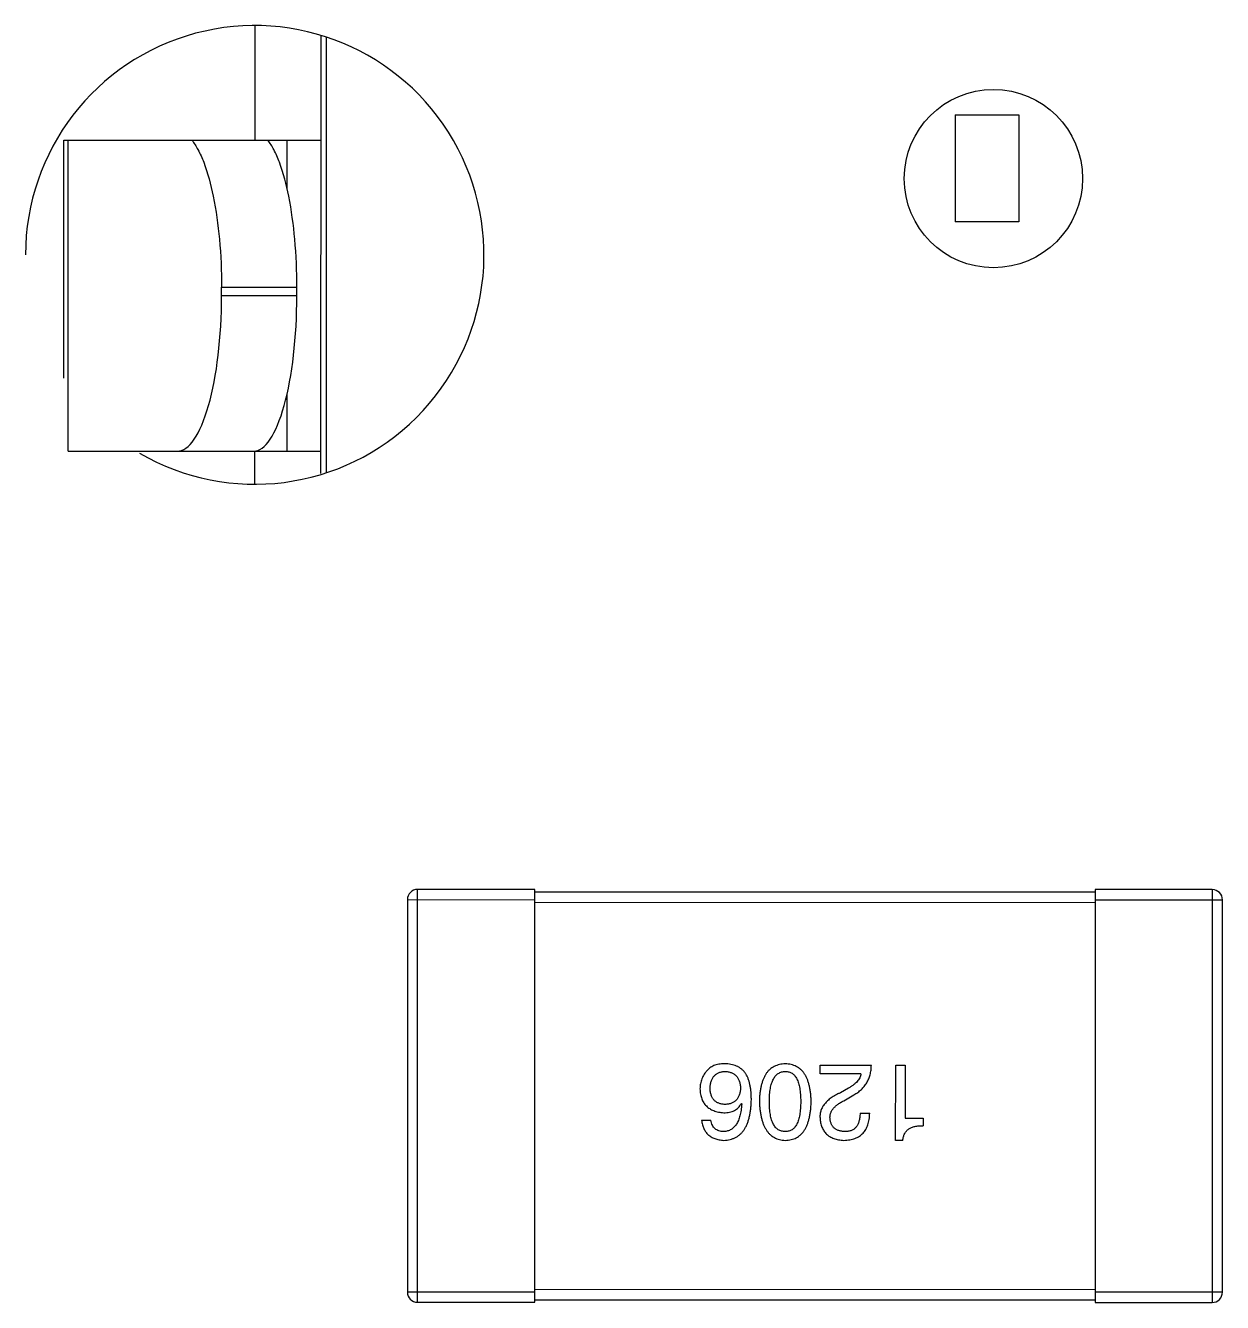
# Model space of a CAD drawing. Header units: inches. Extents: x -29 to 164, y -51 to 83.
# Drawn here: x 133.06 to 137.76, y -1.73 to 3.28 of the extents above; entities that cross this region are included whole.
import ezdxf

# ---------------------------------------------------------------- set-up
doc = ezdxf.new("R2010")
doc.units = ezdxf.units.IN
doc.header["$LTSCALE"] = 1.21
doc.header["$MEASUREMENT"] = 0
doc.layers.get('0').update_dxf_attribs({"linetype": 'CONTINUOUS'})

msp = doc.modelspace()

# ---------------------------------------------------------------- linework, layer by layer
at = {"color": 7, "linetype": 'Continuous'}
for p, q in [((133.9565, 3.2783), (133.9564, 2.8287)), ((134.2161, 1.5204), (134.2165, 3.2382)), ((134.2365, 3.2331), (134.2361, 1.5236)), ((136.7064, 2.9282), (136.7063, 2.5082)), ((136.7064, 2.9282), (136.9564, 2.9281)), ((136.9564, 2.9281), (136.9563, 2.5081)), ((133.2062, 1.8948), (133.2064, 2.8289)), ((133.2064, 2.8289), (134.2164, 2.8287)), ((133.224, 1.6089), (133.2243, 2.8289)), ((134.0824, 2.8287), (134.0824, 2.6393)), ((136.9563, 2.5081), (136.7063, 2.5082)), ((133.826, 2.2525), (134.1217, 2.2524)), ((133.826, 2.2188), (133.826, 2.2525)), ((134.1216, 2.2187), (133.826, 2.2188)), ((134.1216, 2.2187), (134.1217, 2.2524)), ((134.0822, 1.8354), (134.0821, 1.6087)), ((133.224, 1.6089), (134.2161, 1.6087)), ((133.9561, 1.4794), (133.9561, 1.6087)), ((134.5954, -1.7313), (134.5957, -0.1113)), ((135.0557, -0.1114), (134.5957, -0.1113)), ((135.0554, -1.7314), (135.0557, -0.1114)), ((137.2557, -0.1219), (135.0557, -0.1214)), ((137.2557, -0.1119), (137.2554, -1.7319)), ((137.7157, -0.112), (137.2557, -0.1119)), ((137.7157, -0.112), (137.7154, -1.732)), ((134.5557, -0.1513), (134.5554, -1.6913)), ((134.5557, -0.1513), (135.0557, -0.1514)), ((135.0557, -0.1614), (137.2557, -0.1619)), ((137.2557, -0.1519), (137.7557, -0.152)), ((137.7554, -1.692), (137.7557, -0.152)), ((136.1756, -0.8008), (136.3773, -0.8008)), ((136.1756, -0.8352), (136.1756, -0.8008)), ((136.4726, -1.0959), (136.4727, -0.8009)), ((136.4727, -0.8009), (136.5104, -0.8009)), ((136.5104, -0.8009), (136.5104, -1.0091)), ((136.3363, -0.8353), (136.1756, -0.8352)), ((136.2871, -0.891), (136.2559, -0.909)), ((135.8667, -0.9515), (135.8683, -0.9532)), ((136.269, -0.9402), (136.3084, -0.9172)), ((136.3329, -0.9894), (136.3707, -0.9894)), ((135.7109, -1.0171), (135.747, -1.0171)), ((136.5104, -1.0091), (136.5809, -1.0091)), ((136.5809, -1.0091), (136.5808, -1.0386)), ((136.5005, -1.0959), (136.4726, -1.0959)), ((135.0554, -1.6914), (134.5554, -1.6913)), ((137.2554, -1.6819), (135.0554, -1.6814)), ((137.7554, -1.692), (137.2554, -1.6919)), ((134.5954, -1.7313), (135.0554, -1.7314)), ((135.0554, -1.7214), (137.2554, -1.7219)), ((137.2554, -1.7319), (137.7154, -1.732))]:
    msp.add_line(p, q, dxfattribs=at)
msp.add_circle((136.8564, 2.6782), 0.35, dxfattribs=at)
for centre, radius, start, end in [((133.9563, 2.3788), 0.9, 239.8249, 179.988), ((134.5957, -0.1513), 0.04, 89.988, 179.988), ((137.7157, -0.152), 0.04, 359.988, 89.988), ((134.5954, -1.6914), 0.04, 179.988, 269.988), ((137.7154, -1.692), 0.04, 269.988, 359.988)]:
    msp.add_arc(centre, radius, start, end, dxfattribs=at)
for centre, ratio in [((133.6519, 2.2188), 0.285478), ((133.9519, 2.2187), 0.278245)]:
    msp.add_ellipse(centre, major_axis=(0.0001, 0.61), ratio=ratio, start_param=-3.141593, end_param=-1.570796, dxfattribs=at)
for points, knots in [([(133.7083, 2.8288), (133.7084, 2.8288), (133.7087, 2.8288), (133.709, 2.8288), (133.7091, 2.8288)], [0, 0, 0, 0, 0.500011, 1, 1, 1, 1]), ([(133.7091, 2.8288), (133.7185, 2.8174), (133.736, 2.7894), (133.7678, 2.717), (133.7983, 2.5992), (133.8209, 2.4349), (133.8261, 2.3152), (133.826, 2.2525)], [0, 0, 0, 0, 0.07405, 0.16543, 0.397636, 0.683768, 1, 1, 1, 1]), ([(134.1217, 2.2524), (134.1217, 2.3151), (134.1167, 2.4347), (134.0947, 2.5989), (134.065, 2.7167), (134.034, 2.7892), (134.0168, 2.8173), (134.0077, 2.8287)], [0, 0, 0, 0, 0.316465, 0.602826, 0.835084, 0.926313, 1, 1, 1, 1]), ([(135.8077, -0.7958), (135.8035, -0.7957), (135.7953, -0.7956), (135.7837, -0.7965), (135.7729, -0.7982), (135.7631, -0.8009), (135.7543, -0.8044), (135.7465, -0.8088), (135.7396, -0.814), (135.7358, -0.8183), (135.7339, -0.8204)], [0, 0, 0, 0, 0.156782, 0.301945, 0.436395, 0.561474, 0.678489, 0.78853, 0.894967, 1, 1, 1, 1]), ([(135.8847, -0.8352), (135.8825, -0.8321), (135.8781, -0.8262), (135.8703, -0.8185), (135.8617, -0.8118), (135.8524, -0.8063), (135.8423, -0.8019), (135.8314, -0.7987), (135.8198, -0.7965), (135.8118, -0.796), (135.8077, -0.7958)], [0, 0, 0, 0, 0.125033, 0.246266, 0.36603, 0.485265, 0.606781, 0.732144, 0.862551, 1, 1, 1, 1]), ([(136.0392, -0.7958), (136.0352, -0.796), (136.0274, -0.7964), (136.0162, -0.7983), (136.0057, -0.8013), (135.9959, -0.8054), (135.9868, -0.8108), (135.9786, -0.8172), (135.971, -0.8248), (135.9643, -0.8335), (135.9583, -0.8434), (135.9531, -0.8544), (135.9486, -0.8665), (135.9449, -0.8797), (135.9418, -0.894), (135.9397, -0.9095), (135.9381, -0.926), (135.9377, -0.9375), (135.9375, -0.9434)], [0, 0, 0, 0, 0.059134, 0.115603, 0.169236, 0.221572, 0.273254, 0.32474, 0.377319, 0.431815, 0.488555, 0.548609, 0.612242, 0.680182, 0.75251, 0.829782, 0.91231, 1, 1, 1, 1]), ([(136.1408, -0.9434), (136.1406, -0.9375), (136.1402, -0.9261), (136.1387, -0.9095), (136.1365, -0.894), (136.1334, -0.8797), (136.1297, -0.8665), (136.1252, -0.8544), (136.12, -0.8434), (136.114, -0.8336), (136.1073, -0.8248), (136.0998, -0.8172), (136.0915, -0.8108), (136.0825, -0.8055), (136.0727, -0.8013), (136.0622, -0.7983), (136.0509, -0.7964), (136.0432, -0.796), (136.0392, -0.7958)], [0, 0, 0, 0, 0.087693, 0.170223, 0.247496, 0.319826, 0.387768, 0.451403, 0.511459, 0.568358, 0.622671, 0.675251, 0.726739, 0.778422, 0.830759, 0.884394, 0.940865, 1, 1, 1, 1]), ([(136.3084, -0.9172), (136.3111, -0.9157), (136.3165, -0.9127), (136.3241, -0.9076), (136.3313, -0.9023), (136.3379, -0.8965), (136.344, -0.8905), (136.3496, -0.884), (136.3547, -0.8773), (136.3593, -0.8701), (136.3634, -0.8627), (136.3669, -0.8549), (136.37, -0.8467), (136.3724, -0.8382), (136.3744, -0.8293), (136.3759, -0.8201), (136.3769, -0.8106), (136.3771, -0.8041), (136.3773, -0.8008)], [0, 0, 0, 0, 0.065828, 0.130094, 0.192451, 0.254037, 0.313974, 0.373757, 0.433048, 0.492243, 0.551902, 0.611758, 0.672678, 0.734814, 0.798569, 0.863693, 0.930488, 1, 1, 1, 1]), ([(135.7339, -0.8204), (135.7315, -0.823), (135.7269, -0.8281), (135.7209, -0.8365), (135.7158, -0.8452), (135.7116, -0.8543), (135.7083, -0.8638), (135.706, -0.8736), (135.7047, -0.8837), (135.7045, -0.8906), (135.7044, -0.8941)], [0, 0, 0, 0, 0.129393, 0.255335, 0.378531, 0.500878, 0.622934, 0.746191, 0.87096, 1, 1, 1, 1]), ([(135.7437, -0.8925), (135.7439, -0.8899), (135.7442, -0.8849), (135.7453, -0.8776), (135.7466, -0.8708), (135.7484, -0.8644), (135.7506, -0.8585), (135.7532, -0.8531), (135.7562, -0.8482), (135.7596, -0.8437), (135.7634, -0.8397), (135.7676, -0.8362), (135.7722, -0.8332), (135.7772, -0.8306), (135.7826, -0.8285), (135.7884, -0.8269), (135.7946, -0.8259), (135.7989, -0.8255), (135.8011, -0.8253)], [0, 0, 0, 0, 0.078863, 0.153308, 0.223539, 0.289857, 0.35341, 0.413572, 0.471721, 0.528235, 0.584279, 0.638781, 0.69466, 0.751251, 0.809198, 0.869697, 0.933318, 1, 1, 1, 1]), ([(135.8011, -0.8253), (135.8035, -0.8254), (135.8082, -0.8256), (135.8149, -0.8266), (135.8212, -0.828), (135.8271, -0.8299), (135.8326, -0.8323), (135.8375, -0.8352), (135.8422, -0.8386), (135.8462, -0.8425), (135.85, -0.8468), (135.8532, -0.8517), (135.8561, -0.857), (135.8584, -0.8629), (135.8603, -0.8692), (135.8618, -0.876), (135.8629, -0.8833), (135.8632, -0.8883), (135.8634, -0.8909)], [0, 0, 0, 0, 0.070403, 0.137196, 0.200053, 0.260887, 0.31876, 0.37535, 0.430743, 0.485927, 0.541678, 0.598832, 0.657726, 0.719441, 0.783504, 0.851852, 0.923533, 1, 1, 1, 1]), ([(135.906, -0.9368), (135.906, -0.9315), (135.9059, -0.9212), (135.9048, -0.9061), (135.9032, -0.892), (135.9008, -0.8788), (135.8979, -0.8666), (135.8943, -0.8552), (135.8899, -0.8447), (135.8864, -0.8383), (135.8847, -0.8352)], [0, 0, 0, 0, 0.151498, 0.29521, 0.430242, 0.557137, 0.677306, 0.790845, 0.898111, 1, 1, 1, 1]), ([(135.9769, -0.9434), (135.9769, -0.9387), (135.977, -0.9296), (135.9777, -0.9164), (135.9789, -0.904), (135.9806, -0.8926), (135.9828, -0.8821), (135.9854, -0.8724), (135.9886, -0.8636), (135.9922, -0.8558), (135.9964, -0.8488), (136.001, -0.8427), (136.0061, -0.8375), (136.0118, -0.8332), (136.018, -0.8299), (136.0246, -0.8274), (136.0317, -0.8258), (136.0367, -0.8255), (136.0392, -0.8254)], [0, 0, 0, 0, 0.094834, 0.184067, 0.267029, 0.344713, 0.417334, 0.484367, 0.546941, 0.604717, 0.65953, 0.710539, 0.759381, 0.806382, 0.853027, 0.900623, 0.949121, 1, 1, 1, 1]), ([(136.0392, -0.8254), (136.0416, -0.8255), (136.0464, -0.8256), (136.0534, -0.827), (136.0599, -0.8293), (136.0658, -0.8327), (136.0713, -0.8368), (136.0764, -0.8419), (136.0809, -0.848), (136.0849, -0.855), (136.0884, -0.8629), (136.0915, -0.8717), (136.094, -0.8814), (136.0962, -0.892), (136.0978, -0.9036), (136.0989, -0.916), (136.0997, -0.9294), (136.0998, -0.9386), (136.0998, -0.9434)], [0, 0, 0, 0, 0.049766, 0.097012, 0.143225, 0.188786, 0.235079, 0.282962, 0.333687, 0.387747, 0.445963, 0.508657, 0.576545, 0.649868, 0.72822, 0.812712, 0.903543, 1, 1, 1, 1]), ([(136.3363, -0.8353), (136.3357, -0.8378), (136.3347, -0.8431), (136.3314, -0.8506), (136.3271, -0.858), (136.3215, -0.865), (136.3147, -0.8719), (136.3066, -0.8786), (136.2973, -0.885), (136.2906, -0.8889), (136.2871, -0.891)], [0, 0, 0, 0, 0.103034, 0.208166, 0.318255, 0.434664, 0.559728, 0.695394, 0.841708, 1, 1, 1, 1]), ([(135.7044, -0.8941), (135.7046, -0.8977), (135.7049, -0.9045), (135.7064, -0.9145), (135.7085, -0.9238), (135.7112, -0.9325), (135.7147, -0.9406), (135.7189, -0.948), (135.7237, -0.9549), (135.7293, -0.961), (135.7355, -0.9666), (135.7424, -0.9716), (135.75, -0.9758), (135.7582, -0.9794), (135.7671, -0.9825), (135.7768, -0.9848), (135.787, -0.9866), (135.7941, -0.9873), (135.7978, -0.9876)], [0, 0, 0, 0, 0.071527, 0.139094, 0.20346, 0.264939, 0.323904, 0.381383, 0.437591, 0.493343, 0.549401, 0.606085, 0.664838, 0.725424, 0.788712, 0.855452, 0.925772, 1, 1, 1, 1]), ([(135.8027, -0.9548), (135.8005, -0.9547), (135.7961, -0.9545), (135.7897, -0.9536), (135.7837, -0.9523), (135.7782, -0.9504), (135.773, -0.9481), (135.7683, -0.9454), (135.7639, -0.9421), (135.76, -0.9385), (135.7566, -0.9343), (135.7534, -0.9297), (135.7508, -0.9246), (135.7485, -0.9191), (135.7467, -0.9131), (135.7452, -0.9066), (135.7442, -0.8997), (135.7439, -0.895), (135.7437, -0.8925)], [0, 0, 0, 0, 0.069884, 0.136529, 0.199638, 0.259844, 0.317774, 0.374356, 0.430026, 0.485148, 0.5409, 0.597889, 0.657472, 0.718614, 0.783613, 0.85129, 0.923712, 1, 1, 1, 1]), ([(135.8634, -0.8909), (135.8632, -0.8934), (135.8629, -0.8983), (135.8619, -0.9054), (135.8603, -0.912), (135.8585, -0.9182), (135.8562, -0.9239), (135.8534, -0.9291), (135.8503, -0.9338), (135.8466, -0.9381), (135.8426, -0.9419), (135.8381, -0.9451), (135.8333, -0.9481), (135.828, -0.9503), (135.8223, -0.9522), (135.8161, -0.9536), (135.8096, -0.9545), (135.8051, -0.9547), (135.8027, -0.9548)], [0, 0, 0, 0, 0.076072, 0.148369, 0.216753, 0.281358, 0.342792, 0.401604, 0.458929, 0.514444, 0.569818, 0.625343, 0.681554, 0.739608, 0.800134, 0.863477, 0.929547, 1, 1, 1, 1]), ([(135.7978, -1.0958), (135.802, -1.0955), (135.8103, -1.095), (135.8223, -1.0928), (135.8335, -1.0894), (135.8439, -1.0849), (135.8536, -1.0791), (135.8624, -1.072), (135.8704, -1.0638), (135.8775, -1.0544), (135.8839, -1.0438), (135.8895, -1.032), (135.8943, -1.019), (135.8982, -1.0049), (135.9014, -0.9896), (135.9037, -0.973), (135.9054, -0.9553), (135.9058, -0.9431), (135.906, -0.9368)], [0, 0, 0, 0, 0.058957, 0.115262, 0.16907, 0.221312, 0.273147, 0.324961, 0.377649, 0.432026, 0.488925, 0.549039, 0.612912, 0.680653, 0.753056, 0.830314, 0.912483, 1, 1, 1, 1]), ([(135.7978, -0.9876), (135.8017, -0.9875), (135.8094, -0.9873), (135.8204, -0.9856), (135.8304, -0.9828), (135.8396, -0.9789), (135.8479, -0.9737), (135.8552, -0.9675), (135.8615, -0.96), (135.8649, -0.9544), (135.8667, -0.9515)], [0, 0, 0, 0, 0.144617, 0.279572, 0.40596, 0.526097, 0.64389, 0.760003, 0.877724, 1, 1, 1, 1]), ([(135.9375, -0.9434), (135.9378, -0.9494), (135.9383, -0.9611), (135.94, -0.9781), (135.9424, -0.9939), (135.9455, -1.0086), (135.9493, -1.0221), (135.9538, -1.0346), (135.9591, -1.0459), (135.9651, -1.056), (135.9718, -1.0651), (135.9793, -1.073), (135.9875, -1.0797), (135.9964, -1.0853), (136.0061, -1.0897), (136.0165, -1.093), (136.0275, -1.0951), (136.0352, -1.0956), (136.0391, -1.0958)], [0, 0, 0, 0, 0.088475, 0.171606, 0.249595, 0.322626, 0.391327, 0.455765, 0.516374, 0.573675, 0.628522, 0.681161, 0.732559, 0.783563, 0.83504, 0.887639, 0.942585, 1, 1, 1, 1]), ([(136.0391, -1.0614), (136.0366, -1.0613), (136.0317, -1.0611), (136.0246, -1.0598), (136.0179, -1.0575), (136.0117, -1.0542), (136.0061, -1.0499), (136.001, -1.0449), (135.9964, -1.0388), (135.9922, -1.0318), (135.9885, -1.0239), (135.9854, -1.0151), (135.9828, -1.0054), (135.9806, -0.9948), (135.9789, -0.9832), (135.9777, -0.9708), (135.977, -0.9574), (135.9769, -0.9481), (135.9769, -0.9434)], [0, 0, 0, 0, 0.050604, 0.098688, 0.145699, 0.191791, 0.238625, 0.286717, 0.337546, 0.391814, 0.449755, 0.512106, 0.579685, 0.652048, 0.730262, 0.814146, 0.904281, 1, 1, 1, 1]), ([(136.0391, -1.0958), (136.0431, -1.0957), (136.0509, -1.0953), (136.0621, -1.0934), (136.0726, -1.0902), (136.0824, -1.086), (136.0915, -1.0804), (136.0997, -1.0737), (136.1073, -1.0659), (136.114, -1.0569), (136.12, -1.0467), (136.1252, -1.0353), (136.1297, -1.0229), (136.1334, -1.0092), (136.1365, -0.9944), (136.1386, -0.9784), (136.1402, -0.9613), (136.1406, -0.9495), (136.1408, -0.9434)], [0, 0, 0, 0, 0.057911, 0.113262, 0.165956, 0.217443, 0.268511, 0.319665, 0.372, 0.426129, 0.483365, 0.543779, 0.607756, 0.676562, 0.749704, 0.827713, 0.911177, 1, 1, 1, 1]), ([(136.0998, -0.9434), (136.0998, -0.9482), (136.0997, -0.9574), (136.0989, -0.9708), (136.0978, -0.9833), (136.0962, -0.9948), (136.094, -1.0054), (136.0915, -1.0151), (136.0884, -1.0239), (136.0848, -1.0318), (136.0808, -1.0388), (136.0763, -1.0449), (136.0713, -1.05), (136.0658, -1.0542), (136.0598, -1.0575), (136.0533, -1.0598), (136.0464, -1.0611), (136.0416, -1.0613), (136.0391, -1.0614)], [0, 0, 0, 0, 0.096452, 0.187278, 0.271765, 0.350519, 0.423437, 0.491321, 0.554011, 0.612224, 0.666281, 0.717003, 0.764884, 0.811423, 0.856783, 0.902993, 0.950236, 1, 1, 1, 1]), ([(136.2559, -0.909), (136.2525, -0.9106), (136.2459, -0.9136), (136.2365, -0.9186), (136.2277, -0.9238), (136.2196, -0.9291), (136.2122, -0.9346), (136.2054, -0.9403), (136.1994, -0.9462), (136.194, -0.9523), (136.1893, -0.9585), (136.1853, -0.965), (136.1819, -0.9716), (136.1792, -0.9784), (136.1773, -0.9854), (136.176, -0.9926), (136.1754, -0.9999), (136.1755, -1.0049), (136.1756, -1.0074)], [0, 0, 0, 0, 0.082731, 0.161257, 0.236138, 0.307554, 0.375712, 0.440848, 0.502916, 0.562567, 0.619798, 0.675716, 0.73039, 0.78386, 0.837315, 0.890547, 0.944917, 1, 1, 1, 1]), ([(136.2149, -1.009), (136.2148, -1.0074), (136.2146, -1.0042), (136.215, -0.9993), (136.2158, -0.9946), (136.2169, -0.9899), (136.2188, -0.9853), (136.2209, -0.9808), (136.2236, -0.9764), (136.2268, -0.9721), (136.2304, -0.9677), (136.2345, -0.9636), (136.2392, -0.9595), (136.2442, -0.9554), (136.2497, -0.9515), (136.2557, -0.9476), (136.2622, -0.9438), (136.2667, -0.9414), (136.269, -0.9402)], [0, 0, 0, 0, 0.052237, 0.103888, 0.155485, 0.207395, 0.259864, 0.31356, 0.369176, 0.4266, 0.486836, 0.550048, 0.61567, 0.685271, 0.75824, 0.834614, 0.915635, 1, 1, 1, 1]), ([(135.8683, -0.9532), (135.868, -0.9574), (135.8674, -0.9657), (135.8659, -0.9776), (135.8639, -0.9887), (135.8616, -0.9991), (135.8587, -1.0087), (135.8555, -1.0175), (135.8518, -1.0255), (135.8476, -1.0327), (135.8429, -1.039), (135.8378, -1.0447), (135.8323, -1.0495), (135.8262, -1.0534), (135.8198, -1.0568), (135.8128, -1.0591), (135.8055, -1.0608), (135.8004, -1.0612), (135.7978, -1.0614)], [0, 0, 0, 0, 0.089218, 0.173709, 0.252753, 0.326963, 0.397099, 0.462534, 0.524018, 0.582178, 0.637235, 0.689955, 0.741228, 0.791618, 0.841661, 0.892925, 0.945259, 1, 1, 1, 1]), ([(136.269, -1.0959), (136.273, -1.0957), (136.2809, -1.0953), (136.2923, -1.0937), (136.3029, -1.0914), (136.3128, -1.0882), (136.3218, -1.0843), (136.3302, -1.0796), (136.3378, -1.0741), (136.3445, -1.0677), (136.3505, -1.0606), (136.3558, -1.0528), (136.3602, -1.0441), (136.3639, -1.0346), (136.3668, -1.0244), (136.3689, -1.0134), (136.3702, -1.0017), (136.3705, -0.9935), (136.3707, -0.9894)], [0, 0, 0, 0, 0.07282, 0.141057, 0.2062, 0.267672, 0.326735, 0.383519, 0.439188, 0.494454, 0.549628, 0.605958, 0.66397, 0.72402, 0.787502, 0.854127, 0.925065, 1, 1, 1, 1]), ([(136.3329, -0.9894), (136.3328, -0.9923), (136.3326, -0.9979), (136.3318, -1.0061), (136.3305, -1.0137), (136.3288, -1.0208), (136.3265, -1.0273), (136.3241, -1.0333), (136.321, -1.0387), (136.3174, -1.0435), (136.3136, -1.0478), (136.3092, -1.0515), (136.3044, -1.0545), (136.2991, -1.0571), (136.2934, -1.059), (136.2873, -1.0604), (136.2808, -1.0613), (136.2762, -1.0614), (136.2739, -1.0615)], [0, 0, 0, 0, 0.082594, 0.15978, 0.232961, 0.301462, 0.365595, 0.426678, 0.484662, 0.540809, 0.595146, 0.648401, 0.702272, 0.757102, 0.813447, 0.872233, 0.934055, 1, 1, 1, 1]), ([(135.7109, -1.0171), (135.7113, -1.0201), (135.712, -1.0259), (135.7139, -1.0343), (135.7163, -1.0423), (135.7193, -1.0497), (135.7228, -1.0565), (135.7269, -1.0628), (135.7314, -1.0686), (135.7366, -1.0738), (135.7424, -1.0784), (135.7486, -1.0826), (135.7555, -1.0862), (135.7629, -1.0892), (135.7708, -1.0917), (135.7793, -1.0936), (135.7884, -1.095), (135.7946, -1.0955), (135.7978, -1.0958)], [0, 0, 0, 0, 0.06947, 0.136096, 0.199592, 0.260665, 0.319672, 0.377156, 0.433415, 0.489984, 0.546535, 0.604276, 0.663499, 0.725182, 0.788953, 0.855683, 0.926216, 1, 1, 1, 1]), ([(135.7978, -1.0614), (135.7944, -1.0613), (135.7879, -1.0611), (135.7787, -1.0589), (135.7706, -1.0554), (135.7635, -1.0505), (135.7576, -1.0441), (135.7529, -1.0364), (135.7492, -1.0272), (135.7477, -1.0206), (135.747, -1.0171)], [0, 0, 0, 0, 0.136586, 0.261496, 0.378089, 0.490612, 0.605522, 0.725767, 0.8561, 1, 1, 1, 1]), ([(136.1756, -1.0074), (136.1758, -1.0107), (136.1764, -1.0173), (136.178, -1.0269), (136.1802, -1.0359), (136.1831, -1.0442), (136.1866, -1.0519), (136.1908, -1.0591), (136.1957, -1.0655), (136.2013, -1.0714), (136.2075, -1.0766), (136.2143, -1.0813), (136.2219, -1.0853), (136.23, -1.0887), (136.2389, -1.0914), (136.2483, -1.0936), (136.2584, -1.0951), (136.2654, -1.0956), (136.269, -1.0959)], [0, 0, 0, 0, 0.070688, 0.137741, 0.201612, 0.262778, 0.321223, 0.378455, 0.434411, 0.490146, 0.546362, 0.603392, 0.662208, 0.723401, 0.787372, 0.85442, 0.925153, 1, 1, 1, 1]), ([(136.2739, -1.0615), (136.2717, -1.0613), (136.2673, -1.0611), (136.2609, -1.0604), (136.255, -1.0592), (136.2494, -1.0577), (136.2443, -1.0557), (136.2395, -1.0535), (136.2352, -1.0507), (136.2312, -1.0477), (136.2278, -1.0441), (136.2246, -1.0402), (136.222, -1.036), (136.2197, -1.0313), (136.2179, -1.0263), (136.2164, -1.0209), (136.2154, -1.0151), (136.2151, -1.011), (136.2149, -1.009)], [0, 0, 0, 0, 0.076112, 0.148436, 0.216883, 0.281466, 0.34298, 0.402356, 0.459881, 0.51546, 0.571111, 0.62658, 0.683162, 0.741007, 0.801404, 0.863825, 0.930544, 1, 1, 1, 1]), ([(136.5005, -1.0959), (136.5008, -1.0935), (136.5015, -1.0887), (136.5031, -1.0819), (136.5052, -1.0755), (136.5078, -1.0696), (136.5111, -1.0642), (136.5148, -1.0594), (136.519, -1.055), (136.5239, -1.0512), (136.5292, -1.0478), (136.535, -1.045), (136.5414, -1.0426), (136.5483, -1.0408), (136.5557, -1.0395), (136.5636, -1.0387), (136.5721, -1.0383), (136.5778, -1.0385), (136.5808, -1.0386)], [0, 0, 0, 0, 0.066659, 0.129311, 0.18962, 0.247164, 0.30314, 0.357527, 0.411867, 0.466926, 0.523012, 0.580527, 0.641561, 0.705268, 0.772282, 0.84407, 0.919338, 1, 1, 1, 1])]:
    msp.add_open_spline(points, degree=3, knots=knots, dxfattribs=at)

doc.saveas('drawing.dxf')
